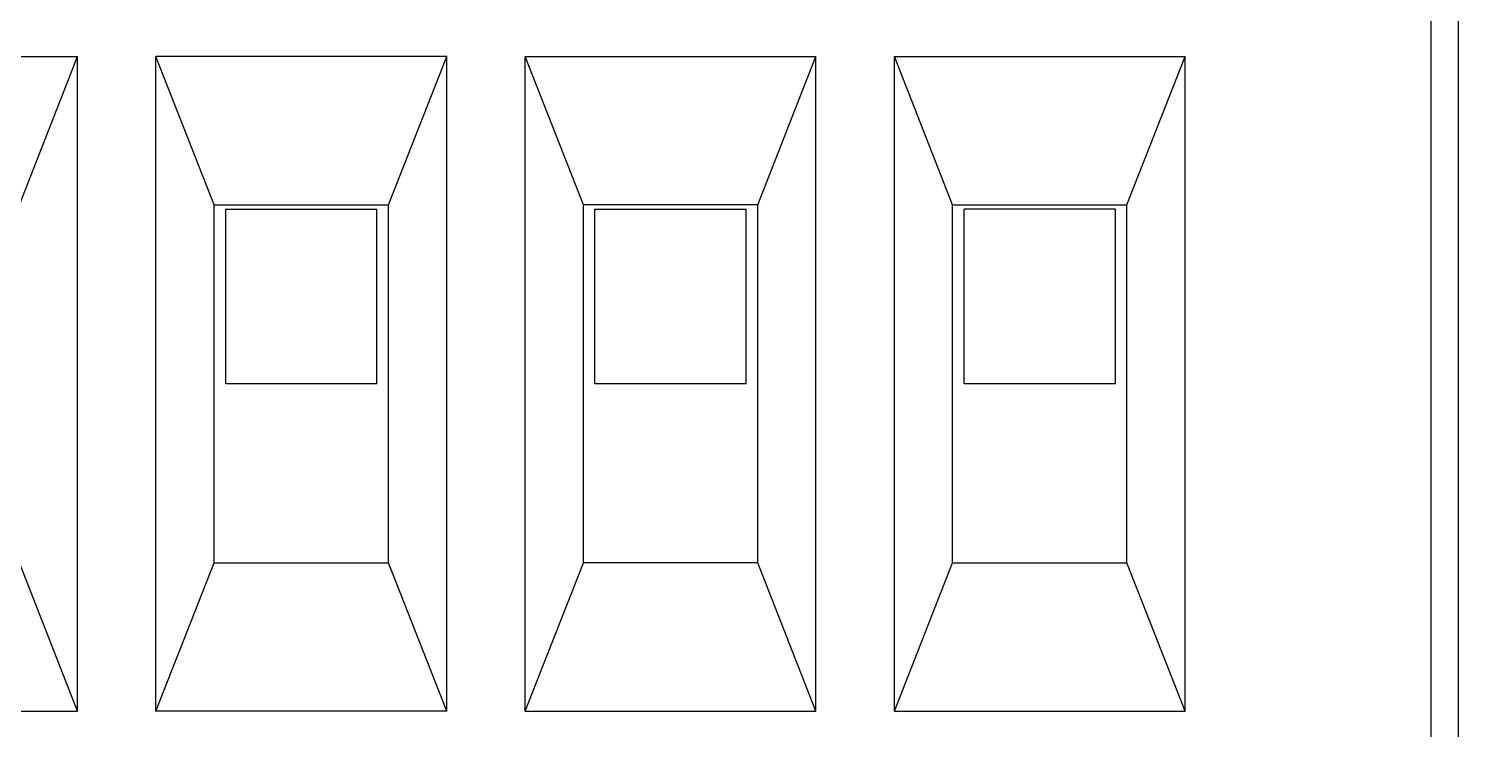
# Model space of a CAD drawing. Header units: inches. Extents: x 5 to 415, y -593 to 71.
# Drawn here: x 129.04 to 138.88, y -427.07 to -422.26 of the extents above; entities that cross this region are included whole.
import ezdxf

# ---------------------------------------------------------------- set-up
doc = ezdxf.new("R2010")
doc.units = ezdxf.units.IN
doc.header["$MEASUREMENT"] = 0

msp = doc.modelspace()

# ---------------------------------------------------------------- linework, layer by layer
at = {"color": 7, "true_color": 0xffffff}
for p, q in [((138.88, -430.05), (138.88, -419.35)), ((138.88, -430.05), (138.88, -419.35)), ((138.692, -429.862), (138.692, -419.538)), ((127.38, -422.45), (129.38, -422.45)), ((128.98, -423.47), (129.38, -422.45)), ((129.38, -426.95), (129.38, -422.45)), ((130.32, -423.47), (129.92, -422.45)), ((129.92, -426.95), (129.92, -422.45)), ((131.92, -422.45), (129.92, -422.45)), ((131.52, -423.47), (131.92, -422.45)), ((131.92, -426.95), (131.92, -422.45)), ((132.86, -423.47), (132.46, -422.45)), ((132.46, -426.95), (132.46, -422.45)), ((132.46, -422.45), (134.46, -422.45)), ((134.06, -423.47), (134.46, -422.45)), ((134.46, -426.95), (134.46, -422.45)), ((135.4, -423.47), (135, -422.45)), ((135, -426.95), (135, -422.45)), ((135, -422.45), (137, -422.45)), ((136.6, -423.47), (137, -422.45)), ((137, -426.95), (137, -422.45)), ((130.32, -423.47), (131.52, -423.47)), ((130.32, -425.93), (130.32, -423.47)), ((130.4, -423.5), (131.44, -423.5)), ((130.4, -424.7), (130.4, -423.5)), ((131.44, -424.7), (131.44, -423.5)), ((131.52, -425.93), (131.52, -423.47)), ((134.06, -423.47), (132.86, -423.47)), ((132.86, -425.93), (132.86, -423.47)), ((132.94, -423.5), (133.98, -423.5)), ((132.94, -424.7), (132.94, -423.5)), ((133.98, -424.7), (133.98, -423.5)), ((134.06, -425.93), (134.06, -423.47)), ((135.4, -423.47), (136.6, -423.47)), ((135.4, -425.93), (135.4, -423.47)), ((136.52, -423.5), (135.48, -423.5)), ((135.48, -424.7), (135.48, -423.5)), ((136.52, -424.7), (136.52, -423.5)), ((136.6, -425.93), (136.6, -423.47)), ((131.44, -424.7), (130.4, -424.7)), ((133.98, -424.7), (132.94, -424.7)), ((136.52, -424.7), (135.48, -424.7)), ((129.38, -426.95), (128.98, -425.93)), ((129.92, -426.95), (130.32, -425.93)), ((130.32, -425.93), (131.52, -425.93)), ((131.92, -426.95), (131.52, -425.93)), ((132.46, -426.95), (132.86, -425.93)), ((134.06, -425.93), (132.86, -425.93)), ((134.46, -426.95), (134.06, -425.93)), ((135, -426.95), (135.4, -425.93)), ((135.4, -425.93), (136.6, -425.93)), ((137, -426.95), (136.6, -425.93)), ((127.38, -426.95), (129.38, -426.95)), ((131.92, -426.95), (129.92, -426.95)), ((132.46, -426.95), (134.46, -426.95)), ((135, -426.95), (137, -426.95))]:
    msp.add_line(p, q, dxfattribs=at)
at = {"color": 18, "true_color": 0x000000}
for p, q in [((138.88, -430.05), (138.88, -419.35)), ((138.88, -430.05), (138.88, -419.35)), ((138.692, -429.862), (138.692, -419.538)), ((127.38, -422.45), (129.38, -422.45)), ((128.98, -423.47), (129.38, -422.45)), ((129.38, -426.95), (129.38, -422.45)), ((130.32, -423.47), (129.92, -422.45)), ((129.92, -426.95), (129.92, -422.45)), ((131.92, -422.45), (129.92, -422.45)), ((131.52, -423.47), (131.92, -422.45)), ((131.92, -426.95), (131.92, -422.45)), ((132.86, -423.47), (132.46, -422.45)), ((132.46, -426.95), (132.46, -422.45)), ((132.46, -422.45), (134.46, -422.45)), ((134.06, -423.47), (134.46, -422.45)), ((134.46, -426.95), (134.46, -422.45)), ((135.4, -423.47), (135, -422.45)), ((135, -426.95), (135, -422.45)), ((135, -422.45), (137, -422.45)), ((136.6, -423.47), (137, -422.45)), ((137, -426.95), (137, -422.45)), ((130.32, -423.47), (131.52, -423.47)), ((130.32, -425.93), (130.32, -423.47)), ((130.4, -423.5), (131.44, -423.5)), ((130.4, -424.7), (130.4, -423.5)), ((131.44, -424.7), (131.44, -423.5)), ((131.52, -425.93), (131.52, -423.47)), ((134.06, -423.47), (132.86, -423.47)), ((132.86, -425.93), (132.86, -423.47)), ((132.94, -423.5), (133.98, -423.5)), ((132.94, -424.7), (132.94, -423.5)), ((133.98, -424.7), (133.98, -423.5)), ((134.06, -425.93), (134.06, -423.47)), ((135.4, -423.47), (136.6, -423.47)), ((135.4, -425.93), (135.4, -423.47)), ((136.52, -423.5), (135.48, -423.5)), ((135.48, -424.7), (135.48, -423.5)), ((136.52, -424.7), (136.52, -423.5)), ((136.6, -425.93), (136.6, -423.47)), ((131.44, -424.7), (130.4, -424.7)), ((133.98, -424.7), (132.94, -424.7)), ((136.52, -424.7), (135.48, -424.7)), ((129.38, -426.95), (128.98, -425.93)), ((129.92, -426.95), (130.32, -425.93)), ((130.32, -425.93), (131.52, -425.93)), ((131.92, -426.95), (131.52, -425.93)), ((132.46, -426.95), (132.86, -425.93)), ((134.06, -425.93), (132.86, -425.93)), ((134.46, -426.95), (134.06, -425.93)), ((135, -426.95), (135.4, -425.93)), ((135.4, -425.93), (136.6, -425.93)), ((137, -426.95), (136.6, -425.93)), ((127.38, -426.95), (129.38, -426.95)), ((131.92, -426.95), (129.92, -426.95)), ((132.46, -426.95), (134.46, -426.95)), ((135, -426.95), (137, -426.95))]:
    msp.add_line(p, q, dxfattribs=at)

doc.saveas('drawing.dxf')
